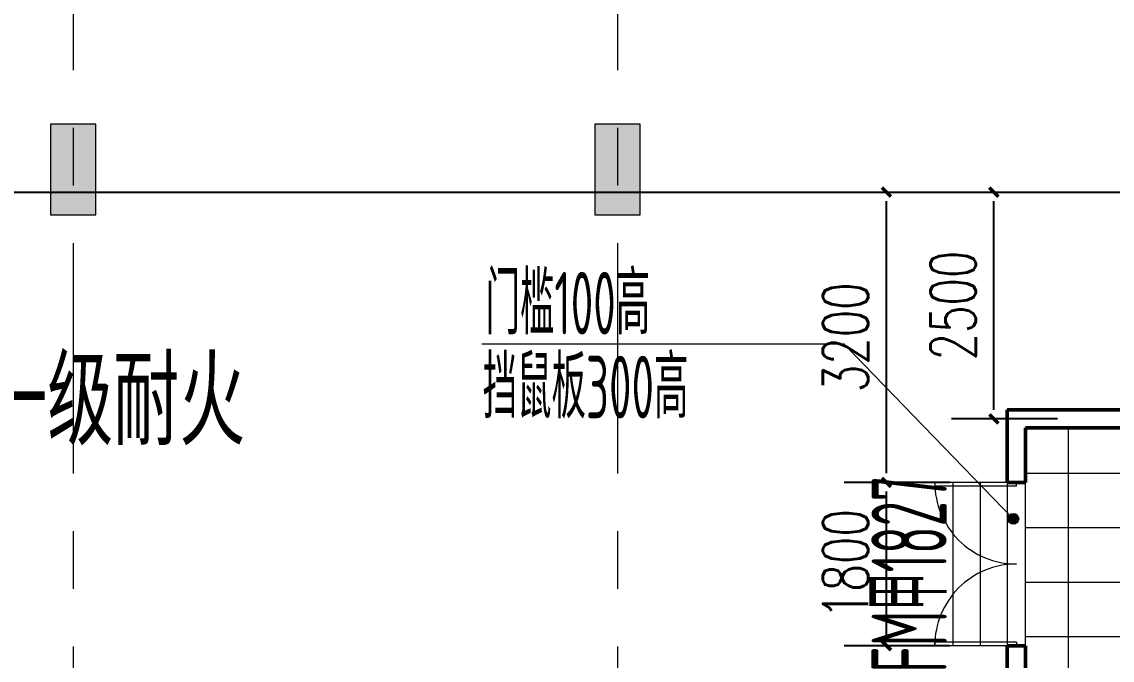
# Model space of a CAD drawing. Header units: metres. Extents: x 497148 to 498044, y 2998751 to 2999627.
# Drawn here: x 497681.37 to 497693.39, y 2999082.67 to 2999089.71 of the extents above; entities that cross this region are included whole.
import ezdxf

# ---------------------------------------------------------------- set-up
doc = ezdxf.new("R2010")
doc.units = ezdxf.units.M
doc.linetypes.add('CENTER', pattern=[2, 1.25, -0.25, 0.25, -0.25])
doc.linetypes.add('ZQWS-轴网线', pattern=[4448, 2540, -636, 636, -636])
for name, color, linetype in [('A-WALL', 4, 'Continuous'), ('A-楼板', 5, 'Continuous'), ('A-门-防火', 2, 'Continuous'), ('DOTE', 1, 'CENTER'), ('PUB_DIM', 3, 'Continuous'), ('ZQWS-0.18', 7, 'Continuous'), ('文字', 255, 'Continuous')]:
    doc.layers.add(name, color=color, linetype=linetype)
for name, color, linetype, lineweight in [('A-楼梯', 2, 'Continuous', 18), ('A-楼梯-面层线', 105, 'Continuous', 18), ('A-门窗号', 7, 'Continuous', 5), ('S-楼板-HATCH-表面', 9, 'Continuous', 18), ('常规注释', 3, 'Continuous', 18), ('结-COLU', 7, 'Continuous', 5)]:
    doc.layers.add(name, color=color, linetype=linetype, lineweight=lineweight)
doc.styles.add('_TCH_DIM_T3', font='SIMPLEX', dxfattribs={"width": 0.7058823529411765, "bigfont": 'GBCBIG'})
doc.styles.add('Hztxt-TSSDENG', font='TSSDENG', dxfattribs={"bigfont": 'Hztxt'})
doc.dimstyles.new('_TCH_ARCH&&200', dxfattribs={"dimscale": 2, "dimtxt": 280, "dimasz": 100, "dimexe": 200, "dimexo": 0, "dimgap": 100, "dimtad": 1, "dimdec": 0, "dimzin": 0, "dimdsep": 46, "dimtxsty": '_TCH_DIM_T3', "dimblk": '_ArchTick-2', "dimcen": 0.09, "dimdle": 200, "dimclrd": 256, "dimclre": 256, "dimclrt": 7, "dimazin": 2, "dimtfac": 1, "dimtdec": 0, "dimtix": 1, "dimtmove": 2, "dimatfit": 3, "dimfxl": 0, "dimtolj": 1, "dimtzin": 0, "dimarcsym": 0})

# ---------------------------------------------------------------- blocks, each defined once
blk = doc.blocks.new('新块')
blk.add_line((497572.184313934, 2999087.832702593), (497785.684313934, 2999087.832702593))
blk = doc.blocks.new('ZQWS-双扇平开门 - FM甲1827-4958563-0_000平面图_118')
at = {"color": 0, "lineweight": 18}
for p, q in [((-900.0000000000086, 900.0000000000024), (-860.0000000000081, 900.0000000000024)), ((-900.0000000000086, 100), (-900.0000000000086, 900.0000000000024)), ((-860.0000000000081, 0), (-860.0000000000081, 900.0000000000024)), ((899.9999999999916, 900.0000000000024), (859.999999999991, 900.0000000000024)), ((859.999999999991, -6.767919558114954e-13), (859.999999999991, 900.0000000000024)), ((899.9999999999916, 99.99999999999473), (899.9999999999916, 900.0000000000024)), ((-860.0000000000081, 0), (-900.0000000000074, 0)), ((859.999999999991, -6.767919558114954e-13), (899.9999999999916, -6.767919558114954e-13))]:
    blk.add_line(p, q, dxfattribs=at)
at = {"color": 0, "lineweight": 50}
for p, q in [((-900.0000000000075, 100.0000000009698), (-900.0000000000075, -100)), ((899.9999999999916, -100), (899.9999999999916, 100.0000000009698))]:
    blk.add_line(p, q, dxfattribs=at)
at = {"color": 0, "lineweight": 18}
for centre, radius, start, end in [((-900.0000000000101, 2.301092649759085e-12), 900.0000000000009, 359.9999999999996, 89.99999999999997), ((899.99999999999, 2.301092649759085e-12), 899.9999999999993, 89.99999999999994, 180)]:
    blk.add_arc(centre, radius, start, end, dxfattribs=at)
blk = doc.blocks.new('一层_dwg_一层-5204054-0_000平面图_118')
at = {"layer": '结-COLU', "color": 0, "flags": 128}
for points in [[(139966.4961097576, 39529.47775273895), (140466.4961097576, 39529.47775273895), (140466.4961097576, 40529.47775273895), (139966.4961097576, 40529.47775273895)], [(145966.4961097576, 39529.47775273895), (146466.4961097576, 39529.47775273895), (146466.4961097576, 40529.47775273895), (145966.4961097576, 40529.47775273895)]]:
    blk.add_lwpolyline(points, close=True, dxfattribs=at)
blk = doc.blocks.new('一层_dwg-4685749-0_000平面图_118')
at = {"lineweight": 5}
h = blk.add_hatch(color=0, dxfattribs=at)
h.paths.add_polyline_path([(178893.7664674755, 10714.37364341245), (179393.7664674756, 10714.37364341245), (179393.7664674756, 11214.37364341245), (178893.7664674755, 11214.37364341245)], flags=0)
h.paths.add_polyline_path([(151568.7664674752, 10714.37364341291), (152068.7664674752, 10714.37364341291), (152068.7664674752, 11414.37364341292), (151568.7664674752, 11414.37364341292)], flags=0)
h.paths.add_polyline_path([(229893.7664674754, 10714.37364341291), (230393.7664674754, 10714.37364341291), (230393.7664674754, 11414.37364341292), (229893.7664674754, 11414.37364341292)], flags=0)
h.paths.add_polyline_path([(188068.7664674753, 10714.37364341291), (188068.7664674753, 11414.37364341292), (187568.7664674753, 11414.37364341292), (187568.7664674753, 10714.37364341291)], flags=0)
h.paths.add_polyline_path([(229743.7664674754, 10714.37364341291), (229743.7664674754, 11414.37364341292), (229243.7664674754, 11414.37364341292), (229243.7664674754, 10714.37364341291)], flags=0)
h.paths.add_polyline_path([(211568.7664674754, 10714.37364341291), (212068.7664674754, 10714.37364341291), (212068.7664674754, 11414.37364341292), (211568.7664674754, 11414.37364341292)], flags=0)
h.paths.add_polyline_path([(42068.76646747504, 10714.37364341291), (42568.76646747505, 10714.37364341291), (42568.76646747505, 11414.37364341292), (42068.76646747504, 11414.37364341292)], flags=0)
h.paths.add_polyline_path([(217568.7664674754, 10714.37364341291), (218068.7664674754, 10714.37364341291), (218068.7664674754, 11414.37364341292), (217568.7664674754, 11414.37364341292)], flags=0)
h.paths.add_polyline_path([(55568.76646747506, 10714.37364341291), (56068.76646747508, 10714.37364341291), (56068.76646747508, 11414.37364341292), (55568.76646747506, 11414.37364341292)], flags=0)
h.paths.add_polyline_path([(115568.7664674751, 10714.37364341291), (116068.7664674751, 10714.37364341291), (116068.7664674751, 11414.37364341292), (115568.7664674751, 11414.37364341292)], flags=0)
h.paths.add_polyline_path([(50068.76646747505, 10714.37364341291), (50068.76646747505, 11414.37364341292), (49568.76646747506, 11414.37364341292), (49568.76646747506, 10714.37364341291)], flags=0)
h.paths.add_polyline_path([(181568.7664674753, 10714.37364341291), (182068.7664674753, 10714.37364341291), (182068.7664674753, 11414.37364341292), (181568.7664674753, 11414.37364341292)], flags=0)
h.paths.add_polyline_path([(109743.7664674751, 10714.37364341291), (109743.7664674751, 11414.37364341292), (109243.7664674751, 11414.37364341292), (109243.7664674751, 10714.37364341291)], flags=0)
h.paths.add_polyline_path([(91568.7664674751, 10714.37364341291), (92068.7664674751, 10714.37364341291), (92068.7664674751, 11414.37364341292), (91568.7664674751, 11414.37364341292)], flags=0)
h.paths.add_polyline_path([(236068.7664674754, 10714.37364341291), (236068.7664674754, 11414.37364341292), (235568.7664674754, 11414.37364341292), (235568.7664674754, 10714.37364341291)], flags=0)
h.paths.add_polyline_path([(74068.76646747508, 10714.37364341291), (74068.76646747508, 11414.37364341292), (73568.76646747508, 11414.37364341292), (73568.76646747508, 10714.37364341291)], flags=0)
h.paths.add_polyline_path([(88568.7664674751, 10714.37364341291), (89068.76646747511, 10714.37364341291), (89068.76646747511, 11214.37364341292), (88568.7664674751, 11214.37364341292)], flags=0)
h.paths.add_polyline_path([(61568.76646747507, 10714.37364341291), (62068.76646747508, 10714.37364341291), (62068.76646747508, 11414.37364341292), (61568.76646747507, 11414.37364341292)], flags=0)
h.paths.add_polyline_path([(133568.7664674752, 10714.37364341291), (134068.7664674752, 10714.37364341291), (134068.7664674752, 11414.37364341292), (133568.7664674752, 11414.37364341292)], flags=0)
h.paths.add_polyline_path([(67568.76646747506, 10714.37364341291), (68068.76646747506, 10714.37364341291), (68068.76646747506, 11414.37364341292), (67568.76646747506, 11414.37364341292)], flags=0)
h.paths.add_polyline_path([(169568.7664674752, 10714.37364341291), (170068.7664674752, 10714.37364341291), (170068.7664674752, 11414.37364341292), (169568.7664674752, 11414.37364341292)], flags=0)
h.paths.add_polyline_path([(193568.7664674754, 10714.37364341291), (194068.7664674754, 10714.37364341291), (194068.7664674754, 11414.37364341292), (193568.7664674754, 11414.37364341292)], flags=0)
h.paths.add_polyline_path([(200068.7664674753, 10714.37364341291), (200068.7664674753, 11414.37364341292), (199568.7664674754, 11414.37364341292), (199568.7664674754, 10714.37364341291)], flags=0)
h.paths.add_polyline_path([(164068.7664674752, 10714.37364341291), (164068.7664674752, 11414.37364341292), (163568.7664674752, 11414.37364341292), (163568.7664674752, 10714.37364341291)], flags=0)
h.paths.add_polyline_path([(176393.7664674753, 10714.37364341291), (176393.7664674753, 11414.37364341292), (175893.7664674753, 11414.37364341292), (175893.7664674753, 10714.37364341291)], flags=0)
h.paths.add_polyline_path([(205868.7664674753, 10714.37364341291), (206368.7664674752, 10714.37364341291), (206368.7664674752, 11414.37364341292), (205868.7664674753, 11414.37364341292)], flags=0)
h.paths.add_polyline_path([(223568.7664674754, 10714.37364341291), (224068.7664674754, 10714.37364341291), (224068.7664674754, 11414.37364341292), (223568.7664674754, 11414.37364341292)], flags=0)
h.paths.add_polyline_path([(249568.7664674754, 10714.37364341291), (249568.7664674754, 11414.37364341292), (249068.7664674754, 11414.37364341292), (249068.7664674754, 10714.37364341291)], flags=0)
h.paths.add_polyline_path([(175743.7664674752, 10714.37364341291), (175743.7664674752, 11414.37364341292), (175243.7664674752, 11414.37364341292), (175243.7664674752, 10714.37364341291)], flags=0)
h.paths.add_polyline_path([(255568.7664674755, 10714.37364341291), (255568.7664674755, 11414.37364341292), (255068.7664674754, 11414.37364341292), (255068.7664674754, 10714.37364341291)], flags=0)
h.paths.add_polyline_path([(128068.7664674751, 10714.37364341291), (128068.7664674751, 11414.37364341292), (127568.7664674752, 11414.37364341292), (127568.7664674752, 10714.37364341291)], flags=0)
h.paths.add_polyline_path([(79568.76646747508, 10714.37364341291), (80068.76646747507, 10714.37364341291), (80068.76646747507, 11414.37364341292), (79568.76646747508, 11414.37364341292)], flags=0)
h.paths.add_polyline_path([(243568.7664674754, 10714.37364341291), (243568.7664674754, 11414.37364341292), (243068.7664674754, 11414.37364341292), (243068.7664674754, 10714.37364341291)], flags=0)
h.paths.add_polyline_path([(85568.76646747511, 10714.37364341291), (86068.7664674751, 10714.37364341291), (86068.7664674751, 11414.37364341292), (85568.76646747511, 11414.37364341292)], flags=0)
h.paths.add_polyline_path([(98068.76646747511, 10714.37364341293), (98068.76646747511, 11414.37364341294), (97568.76646747511, 11414.37364341294), (97568.76646747511, 10714.37364341293), (97686.14037143515, 10714.37364341293)], flags=0)
h.paths.add_polyline_path([(103568.7664674751, 10714.37364341293), (104068.7664674751, 10714.37364341293), (104068.7664674751, 11414.37364341294), (103568.7664674751, 11414.37364341294)], flags=0)
h.paths.add_polyline_path([(121568.766467475, 10714.37364341294), (122068.766467475, 10714.37364341294), (122068.766467475, 11414.37364341294), (121568.766467475, 11414.37364341294)], flags=0)
h.paths.add_polyline_path([(110393.7664674751, 10714.37364341294), (110393.7664674751, 11414.37364341294), (109893.7664674751, 11414.37364341294), (109893.7664674751, 10714.37364341294)], flags=0)
h.paths.add_polyline_path([(146068.7664674752, 10714.37364341295), (146068.7664674752, 11414.37364341295), (145568.7664674752, 11414.37364341295), (145568.7664674752, 10714.37364341295)], flags=0)
h.paths.add_polyline_path([(158068.7664674752, 10714.37364341295), (158068.7664674752, 11414.37364341295), (157568.7664674752, 11414.37364341295), (157568.7664674752, 10714.37364341295)], flags=0)
h.paths.add_polyline_path([(140068.7664674752, 10714.37364341295), (140068.7664674752, 11414.37364341295), (139568.7664674752, 11414.37364341295), (139568.7664674752, 10714.37364341295)], flags=0)
h.paths.add_polyline_path([(243568.7664674752, 13164.37364341227), (243568.7664674752, 13664.37364341227), (243068.7664674752, 13664.37364341227), (243068.7664674752, 13164.37364341227)], flags=0)
h.paths.add_polyline_path([(249068.7664674752, 13164.37364341227), (249568.7664674752, 13164.37364341227), (249568.7664674752, 13664.37364341227), (249068.7664674752, 13664.37364341227)], flags=0)
h.paths.add_polyline_path([(140068.766467475, 15214.37364341295), (140068.766467475, 15714.37364341295), (139568.7664674751, 15714.37364341295), (139568.7664674751, 15214.37364341295)], flags=0)
h.paths.add_polyline_path([(157568.7664674753, 15214.37364341295), (158068.7664674753, 15214.37364341295), (158068.7664674753, 15714.37364341295), (157568.7664674753, 15714.37364341295)], flags=0)
h.paths.add_polyline_path([(151568.7664674751, 15214.37364341295), (152068.7664674751, 15214.37364341295), (152068.7664674751, 15714.37364341295), (151568.7664674751, 15714.37364341295)], flags=0)
h.paths.add_polyline_path([(128068.766467475, 15214.37364341295), (128068.766467475, 15714.37364341295), (127568.766467475, 15714.37364341295), (127568.766467475, 15214.37364341295)], flags=0)
h.paths.add_polyline_path([(146068.7664674751, 15214.37364341295), (146068.7664674751, 15714.37364341295), (145568.766467475, 15714.37364341295), (145568.766467475, 15214.37364341295)], flags=0)
h.paths.add_polyline_path([(133568.766467475, 15214.37364341295), (134068.766467475, 15214.37364341295), (134068.766467475, 15714.37364341295), (133568.766467475, 15714.37364341295)], flags=0)
h.paths.add_polyline_path([(88568.7664674751, 18064.37364341292), (89068.76646747511, 18064.37364341292), (89068.76646747511, 18564.37364341292), (88568.7664674751, 18564.37364341292)], flags=0)
h.paths.add_polyline_path([(79718.76646747516, 18064.37364341292), (80068.76646747507, 18064.37364341292), (80068.76646747507, 18564.37364341292), (79568.76646747508, 18564.37364341292), (79568.76646747508, 18064.37364341292)], flags=0)
h.paths.add_polyline_path([(85568.76646747511, 18064.37364341292), (86068.7664674751, 18064.37364341292), (86068.7664674751, 18564.37364341292), (85568.76646747511, 18564.37364341292)], flags=0)
h.paths.add_polyline_path([(74068.76646747508, 18064.37364341293), (74068.76646747508, 18564.37364341293), (73568.76646747508, 18564.37364341293), (73568.76646747508, 18064.37364341293)], flags=0)
h.paths.add_polyline_path([(178893.7664674756, 18064.37364341294), (179393.7664674756, 18064.37364341294), (179393.7664674756, 18564.37364341294), (178893.7664674756, 18564.37364341294)], flags=0)
h.paths.add_polyline_path([(164068.7664674751, 18064.37364341295), (164068.7664674751, 18564.37364341295), (163568.7664674751, 18564.37364341295), (163568.7664674751, 18064.37364341295)], flags=0)
h.paths.add_polyline_path([(175243.7664674751, 18064.37364341295), (175743.7664674751, 18064.37364341295), (175743.7664674751, 18564.37364341295), (175243.7664674751, 18564.37364341295)], flags=0)
h.paths.add_polyline_path([(175893.7664674753, 18064.37364341295), (176393.7664674753, 18064.37364341295), (176393.7664674753, 18564.37364341295), (175893.7664674753, 18564.37364341295)], flags=0)
h.paths.add_polyline_path([(169568.7664674751, 18064.37364341299), (170068.7664674751, 18064.37364341299), (170068.7664674751, 18564.37364341299), (169568.7664674751, 18564.37364341299)], flags=0)
h.paths.add_polyline_path([(169568.7664674752, 20714.37364341298), (170068.7664674752, 20714.37364341298), (170068.7664674752, 21714.37364341298), (169568.7664674752, 21714.37364341298), (169568.7664674752, 21013.89584500883)], flags=0)
h.paths.add_polyline_path([(55568.76646747506, 20714.37364341298), (56068.76646747508, 20714.37364341298), (56068.76646747508, 21714.37364341298), (55568.76646747506, 21714.37364341298), (55568.76646747506, 21013.89584500883)], flags=0)
h.paths.add_polyline_path([(175743.7664674753, 20714.37364341298), (175743.7664674753, 21714.37364341298), (175243.7664674753, 21714.37364341298), (175243.7664674753, 20714.37364341298)], flags=0)
h.paths.add_polyline_path([(49568.76646747506, 20714.37364341298), (50068.76646747505, 20714.37364341298), (50068.76646747505, 21714.37364341298), (49568.76646747506, 21714.37364341298), (49568.76646747506, 21013.89584500883)], flags=0)
h.paths.add_polyline_path([(164068.7664674752, 20714.37364341298), (164068.7664674752, 21714.37364341298), (163568.7664674752, 21714.37364341298), (163568.7664674752, 20714.37364341298)], flags=0)
h.paths.add_polyline_path([(133568.7664674752, 20714.37364341298), (134068.7664674752, 20714.37364341298), (134068.7664674752, 21714.37364341298), (133568.7664674752, 21714.37364341298), (133568.7664674752, 21013.89584500883)], flags=0)
h.paths.add_polyline_path([(158068.7664674752, 20714.37364341298), (158068.7664674752, 21714.37364341298), (157568.7664674752, 21714.37364341298), (157568.7664674752, 20714.37364341298)], flags=0)
h.paths.add_polyline_path([(92068.7664674751, 20714.37364341298), (92068.7664674751, 21714.37364341298), (91568.7664674751, 21714.37364341298), (91568.7664674751, 20714.37364341298)], flags=0)
h.paths.add_polyline_path([(61568.76646747507, 20714.37364341298), (62068.76646747508, 20714.37364341298), (62068.76646747508, 21714.37364341298), (61568.76646747507, 21714.37364341298), (61568.76646747507, 21013.89584500883)], flags=0)
h.paths.add_polyline_path([(73568.76646747508, 20714.37364341298), (74068.76646747508, 20714.37364341298), (74068.76646747508, 21714.37364341298), (73568.76646747508, 21714.37364341298), (73568.76646747508, 21013.89584500883)], flags=0)
h.paths.add_polyline_path([(67568.76646747507, 20714.37364341298), (68068.76646747507, 20714.37364341298), (68068.76646747507, 21714.37364341298), (67568.76646747507, 21714.37364341298), (67568.76646747507, 21013.89584500883)], flags=0)
h.paths.add_polyline_path([(85568.76646747511, 20714.37364341298), (86068.7664674751, 20714.37364341298), (86068.7664674751, 21714.37364341298), (85568.76646747511, 21714.37364341298), (85568.76646747511, 21013.89584500883)], flags=0)
h.paths.add_polyline_path([(109743.7664674751, 20714.37364341298), (109743.7664674751, 21714.37364341298), (109243.7664674751, 21714.37364341298), (109243.7664674751, 20714.37364341298)], flags=0)
h.paths.add_polyline_path([(42068.76646747504, 20714.37364341298), (42568.76646747505, 20714.37364341298), (42568.76646747505, 21714.37364341298), (42068.76646747504, 21714.37364341298), (42068.76646747504, 21013.89584500883)], flags=0)
h.paths.add_polyline_path([(151568.7664674752, 20714.37364341298), (152068.7664674752, 20714.37364341298), (152068.7664674752, 21714.37364341298), (151568.7664674752, 21714.37364341298), (151568.7664674752, 21013.89584500883)], flags=0)
h.paths.add_polyline_path([(206368.7664674752, 20714.373643413), (206368.7664674752, 21714.37364341299), (205868.7664674753, 21714.37364341299), (205868.7664674753, 20714.373643413)], flags=0)
h.paths.add_polyline_path([(249068.7664674754, 20714.373643413), (249568.7664674754, 20714.373643413), (249568.7664674754, 21714.37364341299), (249068.7664674754, 21714.37364341299), (249068.7664674754, 21013.89584500883)], flags=0)
h.paths.add_polyline_path([(255568.7664674755, 20714.373643413), (255568.7664674755, 21714.37364341299), (255068.7664674754, 21714.37364341299), (255068.7664674754, 20714.373643413)], flags=0)
h.paths.add_polyline_path([(212068.7664674754, 20714.373643413), (212068.7664674754, 21714.37364341299), (211568.7664674754, 21714.37364341299), (211568.7664674754, 20714.373643413)], flags=0)
h.paths.add_polyline_path([(217568.7664674754, 20714.373643413), (218068.7664674754, 20714.373643413), (218068.7664674754, 21714.37364341299), (217568.7664674754, 21714.37364341299), (217568.7664674754, 21013.89584500883)], flags=0)
h.paths.add_polyline_path([(224068.7664674754, 20714.373643413), (224068.7664674754, 21714.37364341299), (223568.7664674754, 21714.37364341299), (223568.7664674754, 20714.373643413)], flags=0)
h.paths.add_polyline_path([(199568.7664674754, 20714.373643413), (200068.7664674753, 20714.373643413), (200068.7664674753, 21714.37364341299), (199568.7664674754, 21714.37364341299), (199568.7664674754, 21013.89584500883)], flags=0)
h.paths.add_polyline_path([(193568.7664674754, 20714.373643413), (194068.7664674754, 20714.373643413), (194068.7664674754, 21714.37364341299), (193568.7664674754, 21714.37364341299), (193568.7664674754, 21013.89584500883)], flags=0)
h.paths.add_polyline_path([(80068.76646747507, 20714.373643413), (80068.76646747507, 21714.37364341299), (79568.76646747508, 21714.37364341299), (79568.76646747508, 20714.373643413)], flags=0)
h.paths.add_polyline_path([(97686.14037143515, 20714.373643413), (98068.76646747511, 20714.373643413), (98068.76646747511, 21714.37364341299), (97568.76646747511, 21714.37364341299), (97568.76646747511, 20714.373643413)], flags=0)
h.paths.add_polyline_path([(116068.7664674751, 20714.373643413), (116068.7664674751, 21714.37364341299), (115568.7664674751, 21714.37364341299), (115568.7664674751, 20714.373643413)], flags=0)
h.paths.add_polyline_path([(104068.7664674751, 20714.373643413), (104068.7664674751, 21714.37364341299), (103568.7664674751, 21714.37364341299), (103568.7664674751, 20714.373643413)], flags=0)
h.paths.add_polyline_path([(181568.7664674753, 20714.373643413), (182068.7664674753, 20714.373643413), (182068.7664674753, 21714.37364341299), (181568.7664674753, 21714.37364341299), (181568.7664674753, 21013.89584500883)], flags=0)
h.paths.add_polyline_path([(188068.7664674753, 20714.373643413), (188068.7664674753, 21714.37364341299), (187568.7664674753, 21714.37364341299), (187568.7664674753, 20714.373643413)], flags=0)
h.paths.add_polyline_path([(235568.7664674754, 20714.373643413), (236068.7664674754, 20714.373643413), (236068.7664674754, 21714.37364341299), (235568.7664674754, 21714.37364341299), (235568.7664674754, 21013.89584500883)], flags=0)
h.paths.add_polyline_path([(229243.7664674754, 20714.373643413), (229743.7664674754, 20714.373643413), (229743.7664674754, 21714.37364341299), (229243.7664674754, 21714.37364341299), (229243.7664674754, 21013.89584500883)], flags=0)
h.paths.add_polyline_path([(139568.7664674752, 20714.373643413), (140068.7664674752, 20714.373643413), (140068.7664674752, 21714.37364341299), (139568.7664674752, 21714.37364341299), (139568.7664674752, 21013.89584500883)], flags=0)
h.paths.add_polyline_path([(230393.7664674754, 20714.373643413), (230393.7664674754, 21714.37364341299), (229893.7664674754, 21714.37364341299), (229893.7664674754, 20714.373643413)], flags=0)
h.paths.add_polyline_path([(110393.7664674751, 20714.373643413), (110393.7664674751, 21714.37364341299), (109893.7664674751, 21714.37364341299), (109893.7664674751, 20714.373643413)], flags=0)
h.paths.add_polyline_path([(243068.7664674754, 20714.373643413), (243568.7664674754, 20714.373643413), (243568.7664674754, 21714.37364341299), (243068.7664674754, 21714.37364341299), (243068.7664674754, 21013.89584500883)], flags=0)
h.paths.add_polyline_path([(122068.766467475, 20714.373643413), (122068.766467475, 21714.37364341299), (121568.766467475, 21714.37364341299), (121568.766467475, 20714.373643413)], flags=0)
h.paths.add_polyline_path([(128068.766467475, 20714.373643413), (128068.766467475, 21714.37364341299), (127568.766467475, 21714.37364341299), (127568.766467475, 20714.373643413)], flags=0)
h.paths.add_polyline_path([(176393.7664674753, 20714.373643413), (176393.7664674753, 21714.37364341301), (175893.7664674753, 21714.37364341301), (175893.7664674753, 20714.373643413)], flags=0)
h.paths.add_polyline_path([(145568.7664674752, 20714.373643413), (146068.7664674752, 20714.373643413), (146068.7664674752, 21714.37364341301), (145568.7664674752, 21714.37364341301), (145568.7664674752, 21013.89584500883)], flags=0)
h.paths.add_polyline_path([(206368.7664674752, 23189.37364341294), (206368.7664674752, 24839.37364341293), (205868.7664674751, 24839.37364341293), (205868.7664674751, 23189.37364341294)], flags=0)
h.paths.add_polyline_path([(199568.7664674752, 23189.37364341294), (200068.7664674753, 23189.37364341294), (200068.7664674753, 24839.37364341293), (199568.7664674752, 24839.37364341293)], flags=0)
h.paths.add_polyline_path([(194068.7664674753, 23189.37364341294), (194068.7664674753, 24839.37364341293), (193568.7664674753, 24839.37364341293), (193568.7664674753, 23189.37364341294)], flags=0)
h.paths.add_polyline_path([(229043.7664674753, 23564.37364341293), (229743.7664674753, 23564.37364341293), (229743.7664674753, 24264.37364341292), (229043.7664674753, 24264.37364341292)], flags=0)
h.paths.add_polyline_path([(224168.7664674752, 23564.37364341293), (224168.7664674752, 24264.37364341292), (223468.7664674752, 24264.37364341292), (223468.7664674752, 23564.37364341293)], flags=0)
h.paths.add_polyline_path([(217468.7664674751, 23564.37364341293), (218168.766467475, 23564.37364341293), (218168.766467475, 24264.37364341292), (217468.7664674751, 24264.37364341292)], flags=0)
h.paths.add_polyline_path([(212168.7664674752, 23564.37364341293), (212168.7664674752, 24264.37364341292), (211468.7664674753, 24264.37364341292), (211468.7664674753, 23564.37364341293)], flags=0)
h.paths.add_polyline_path([(230593.7664674753, 23564.37364341583), (230593.7664674753, 24264.37364341583), (229893.7664674753, 24264.37364341583), (229893.7664674753, 23564.37364341583)], flags=0)
h.paths.add_polyline_path([(187543.7664674752, 24289.37364341293), (188093.7664674752, 24289.37364341293), (188093.7664674752, 24839.37364341293), (187543.7664674752, 24839.37364341293)], flags=0)
h.paths.add_polyline_path([(182093.7664674752, 24289.37364341293), (182093.7664674752, 24839.37364341293), (181543.7664674752, 24839.37364341293), (181543.7664674752, 24289.37364341293)], flags=0)
h.paths.add_polyline_path([(104093.7664674751, 24289.37364341294), (104093.7664674751, 24839.37364341293), (103543.7664674751, 24839.37364341293), (103543.7664674751, 24289.37364341294)], flags=0)
h.paths.add_polyline_path([(109893.7664674751, 24289.37364341294), (110443.7664674751, 24289.37364341294), (110443.7664674751, 24839.37364341293), (109893.7664674751, 24839.37364341293)], flags=0)
h.paths.add_polyline_path([(121543.7664674752, 24289.37364341294), (122093.7664674751, 24289.37364341294), (122093.7664674751, 24839.37364341293), (121543.7664674752, 24839.37364341293)], flags=0)
h.paths.add_polyline_path([(97686.14037143515, 24289.37364341294), (98093.76646747511, 24289.37364341294), (98093.76646747511, 24839.37364341293), (97543.76646747513, 24839.37364341293), (97543.76646747513, 24289.37364341294)], flags=0)
h.paths.add_polyline_path([(163543.7664674752, 24289.37364341294), (164093.7664674752, 24289.37364341294), (164093.7664674752, 24839.37364341293), (163543.7664674752, 24839.37364341293)], flags=0)
h.paths.add_polyline_path([(175193.7664674753, 24289.37364341294), (175743.7664674753, 24289.37364341294), (175743.7664674753, 24839.37364341293), (175193.7664674753, 24839.37364341293)], flags=0)
h.paths.add_polyline_path([(133543.7664674751, 24289.37364341294), (134093.7664674752, 24289.37364341294), (134093.7664674752, 24839.37364341293), (133543.7664674751, 24839.37364341293)], flags=0)
h.paths.add_polyline_path([(175893.7664674753, 24289.37364341294), (176443.7664674753, 24289.37364341294), (176443.7664674753, 24839.37364341293), (175893.7664674753, 24839.37364341293)], flags=0)
h.paths.add_polyline_path([(146093.7664674752, 24289.37364341294), (146093.7664674752, 24839.37364341293), (145543.7664674752, 24839.37364341293), (145543.7664674752, 24289.37364341294)], flags=0)
h.paths.add_polyline_path([(80093.7664674751, 24289.37364341294), (80093.7664674751, 24839.37364341293), (79543.76646747511, 24839.37364341293), (79543.76646747511, 24289.37364341294)], flags=0)
h.paths.add_polyline_path([(85543.7664674751, 24289.37364341294), (86093.76646747511, 24289.37364341294), (86093.76646747511, 24839.37364341293), (85543.7664674751, 24839.37364341293)], flags=0)
h.paths.add_polyline_path([(128093.7664674752, 24289.37364341294), (128093.7664674752, 24839.37364341293), (127543.7664674751, 24839.37364341293), (127543.7664674751, 24289.37364341294)], flags=0)
h.paths.add_polyline_path([(151543.7664674752, 24289.37364341294), (152093.7664674752, 24289.37364341294), (152093.7664674752, 24839.37364341293), (151543.7664674752, 24839.37364341293)], flags=0)
h.paths.add_polyline_path([(109193.7664674751, 24289.37364341294), (109743.7664674751, 24289.37364341294), (109743.7664674751, 24839.37364341293), (109193.7664674751, 24839.37364341293)], flags=0)
h.paths.add_polyline_path([(169543.7664674752, 24289.37364341295), (170093.7664674752, 24289.37364341295), (170093.7664674752, 24839.37364341295), (169543.7664674752, 24839.37364341295)], flags=0)
h.paths.add_polyline_path([(140093.7664674752, 24289.37364341295), (140093.7664674752, 24839.37364341295), (139543.7664674752, 24839.37364341295), (139543.7664674752, 24289.37364341295)], flags=0)
h.paths.add_polyline_path([(157543.7664674752, 24289.37364341295), (158093.7664674752, 24289.37364341295), (158093.7664674752, 24839.37364341295), (157543.7664674752, 24839.37364341295)], flags=0)
h.paths.add_polyline_path([(91543.76646747511, 24289.37364341295), (92093.7664674751, 24289.37364341295), (92093.7664674751, 24839.37364341295), (91543.76646747511, 24839.37364341295)], flags=0)
h.paths.add_polyline_path([(115543.7664674751, 24289.37364341295), (116093.7664674751, 24289.37364341295), (116093.7664674751, 24839.37364341295), (115543.7664674751, 24839.37364341295)], flags=0)
h.paths.add_polyline_path([(235543.7664674755, 27439.3736434129), (236093.7664674755, 27439.3736434129), (236093.7664674755, 27989.3736434129), (235543.7664674755, 27989.3736434129)], flags=0)
h.paths.add_polyline_path([(243043.7664674755, 27439.3736434129), (243593.7664674754, 27439.3736434129), (243593.7664674754, 27989.3736434129), (243043.7664674755, 27989.3736434129)], flags=0)
h.paths.add_polyline_path([(249593.7664674755, 27439.3736434129), (249593.7664674755, 27989.3736434129), (249043.7664674755, 27989.3736434129), (249043.7664674755, 27439.3736434129)], flags=0)
h.paths.add_polyline_path([(62093.76646747501, 27439.37364341294), (62093.76646747501, 27989.37364341294), (61543.76646747503, 27989.37364341294), (61543.76646747503, 27439.37364341294)], flags=0)
h.paths.add_polyline_path([(64568.76646747502, 27439.37364341294), (65118.76646747503, 27439.37364341294), (65118.76646747503, 27989.37364341294), (64568.76646747502, 27989.37364341294)], flags=0)
h.paths.add_polyline_path([(56093.76646747508, 27439.37364341294), (56093.76646747508, 27989.37364341294), (55543.76646747507, 27989.37364341294), (55543.76646747507, 27439.37364341294)], flags=0)
h.paths.add_polyline_path([(50093.76646747506, 27439.37364341294), (50093.76646747506, 27989.37364341294), (49558.76646747514, 27989.37364341294), (49558.76646747514, 27439.37364341294)], flags=0)
h.paths.add_polyline_path([(255568.7664674753, 27464.37364341294), (255568.7664674753, 27964.37364341293), (254768.7664674754, 27964.37364341293), (254768.7664674754, 27464.37364341294)], flags=0)
h.paths.add_polyline_path([(42578.76646747513, 27464.37364341294), (42578.76646747513, 27964.37364341295), (42068.76646747504, 27964.37364341295), (42068.76646747504, 27464.37364341294)], flags=0)
h.paths.add_polyline_path([(243593.7664674754, 34739.37364341291), (243593.7664674754, 35289.3736434129), (243043.7664674755, 35289.3736434129), (243043.7664674755, 34739.37364341291)], flags=0)
h.paths.add_polyline_path([(249043.7664674755, 34739.37364341291), (249593.7664674755, 34739.37364341291), (249593.7664674755, 35289.3736434129), (249043.7664674755, 35289.3736434129)], flags=0)
h.paths.add_polyline_path([(236093.7664674755, 34739.37364341291), (236093.7664674755, 35289.3736434129), (235543.7664674755, 35289.3736434129), (235543.7664674755, 34739.37364341291)], flags=0)
h.paths.add_polyline_path([(64568.76646747502, 34739.37364341295), (65118.76646747503, 34739.37364341295), (65118.76646747503, 35289.37364341295), (64568.76646747502, 35289.37364341295)], flags=0)
h.paths.add_polyline_path([(55543.76646747507, 34739.37364341295), (56093.76646747508, 34739.37364341295), (56093.76646747508, 35289.37364341295), (55543.76646747507, 35289.37364341295)], flags=0)
h.paths.add_polyline_path([(49558.76646747514, 34739.37364341295), (50093.76646747506, 34739.37364341295), (50093.76646747506, 35289.37364341295), (49558.76646747514, 35289.37364341295), (49558.76646747514, 35274.37364341288)], flags=0)
h.paths.add_polyline_path([(61543.76646747503, 34739.37364341295), (62093.76646747501, 34739.37364341295), (62093.76646747501, 35289.37364341295), (61543.76646747503, 35289.37364341295)], flags=0)
h.paths.add_polyline_path([(42578.76646747513, 34764.37364341294), (42578.76646747513, 35264.37364341294), (42068.76646747504, 35264.37364341294), (42068.76646747504, 34764.37364341294)], flags=0)
h.paths.add_polyline_path([(255568.7664674753, 34764.37364341294), (255568.7664674753, 35264.37364341295), (254768.7664674754, 35264.37364341295), (254768.7664674754, 34764.37364341294)], flags=0)
h.paths.add_polyline_path([(229768.7664674755, 37589.37364341292), (229768.7664674755, 38139.37364341292), (229218.7664674755, 38139.37364341292), (229218.7664674755, 37589.37364341292)], flags=0)
h.paths.add_polyline_path([(187543.7664674754, 37589.37364341292), (188093.7664674754, 37589.37364341292), (188093.7664674754, 38139.37364341292), (187543.7664674754, 38139.37364341292)], flags=0)
h.paths.add_polyline_path([(236093.7664674755, 37589.37364341292), (236093.7664674755, 38139.37364341292), (235543.7664674755, 38139.37364341292), (235543.7664674755, 37589.37364341292)], flags=0)
h.paths.add_polyline_path([(212093.7664674754, 37589.37364341292), (212093.7664674754, 38139.37364341292), (211543.7664674754, 38139.37364341292), (211543.7664674754, 37589.37364341292)], flags=0)
h.paths.add_polyline_path([(182093.7664674754, 37589.37364341292), (182093.7664674754, 38139.37364341292), (181543.7664674754, 38139.37364341292), (181543.7664674754, 37589.37364341292)], flags=0)
h.paths.add_polyline_path([(243593.7664674754, 37589.37364341292), (243593.7664674754, 38139.37364341292), (243043.7664674755, 38139.37364341292), (243043.7664674755, 37589.37364341292)], flags=0)
h.paths.add_polyline_path([(230418.7664674755, 37589.37364341292), (230418.7664674755, 38139.37364341292), (229868.7664674755, 38139.37364341292), (229868.7664674755, 37589.37364341292)], flags=0)
h.paths.add_polyline_path([(199543.7664674754, 37589.37364341292), (200093.7664674754, 37589.37364341292), (200093.7664674754, 38139.37364341292), (199543.7664674754, 38139.37364341292)], flags=0)
h.paths.add_polyline_path([(249043.7664674755, 37589.37364341292), (249593.7664674755, 37589.37364341292), (249593.7664674755, 38139.37364341292), (249043.7664674755, 38139.37364341292)], flags=0)
h.paths.add_polyline_path([(205843.7664674754, 37589.37364341292), (206393.7664674753, 37589.37364341292), (206393.7664674753, 38139.37364341292), (205843.7664674754, 38139.37364341292)], flags=0)
h.paths.add_polyline_path([(223543.7664674755, 37589.37364341292), (224093.7664674754, 37589.37364341292), (224093.7664674754, 38139.37364341292), (223543.7664674755, 38139.37364341292)], flags=0)
h.paths.add_polyline_path([(218093.7664674754, 37589.37364341292), (218093.7664674754, 38139.37364341292), (217543.7664674754, 38139.37364341292), (217543.7664674754, 37589.37364341292)], flags=0)
h.paths.add_polyline_path([(194093.7664674754, 37589.37364341292), (194093.7664674754, 38139.37364341292), (193543.7664674754, 38139.37364341292), (193543.7664674754, 37589.37364341292)], flags=0)
h.paths.add_polyline_path([(163543.7664674753, 37589.37364341293), (164093.7664674752, 37589.37364341293), (164093.7664674752, 38139.37364341292), (163543.7664674753, 38139.37364341292)], flags=0)
h.paths.add_polyline_path([(157543.7664674753, 37589.37364341293), (158093.7664674753, 37589.37364341293), (158093.7664674753, 38139.37364341292), (157543.7664674753, 38139.37364341292)], flags=0)
h.paths.add_polyline_path([(176443.7664674755, 37589.37364341293), (176443.7664674755, 38139.37364341292), (175893.7664674755, 38139.37364341292), (175893.7664674755, 37589.37364341293)], flags=0)
h.paths.add_polyline_path([(146093.7664674752, 37589.37364341293), (146093.7664674752, 38139.37364341292), (145543.7664674752, 38139.37364341292), (145543.7664674752, 37589.37364341293)], flags=0)
h.paths.add_polyline_path([(169543.7664674752, 37589.37364341293), (170093.7664674752, 37589.37364341293), (170093.7664674752, 38139.37364341292), (169543.7664674752, 38139.37364341292)], flags=0)
h.paths.add_polyline_path([(139543.7664674752, 37589.37364341295), (140093.7664674752, 37589.37364341295), (140093.7664674752, 38139.37364341294), (139543.7664674752, 38139.37364341294)], flags=0)
h.paths.add_polyline_path([(91543.76646747511, 37589.37364341295), (92093.7664674751, 37589.37364341295), (92093.7664674751, 38139.37364341294), (91543.76646747511, 38139.37364341294)], flags=0)
h.paths.add_polyline_path([(97543.76646747517, 37589.37364341295), (98093.76646747516, 37589.37364341295), (98093.76646747516, 38139.37364341294), (97543.76646747517, 38139.37364341294)], flags=0)
h.paths.add_polyline_path([(80093.76646747516, 37589.37364341295), (80093.76646747516, 38139.37364341294), (79543.76646747514, 38139.37364341294), (79543.76646747514, 37589.37364341295)], flags=0)
h.paths.add_polyline_path([(115543.7664674752, 37589.37364341295), (116093.7664674752, 37589.37364341295), (116093.7664674752, 38139.37364341294), (115543.7664674752, 38139.37364341294)], flags=0)
h.paths.add_polyline_path([(134093.7664674752, 37589.37364341295), (134093.7664674752, 38139.37364341294), (133543.7664674752, 38139.37364341294), (133543.7664674752, 37589.37364341295)], flags=0)
h.paths.add_polyline_path([(85543.7664674751, 37589.37364341295), (86093.76646747511, 37589.37364341295), (86093.76646747511, 38139.37364341294), (85543.7664674751, 38139.37364341294)], flags=0)
h.paths.add_polyline_path([(104093.7664674752, 37589.37364341295), (104093.7664674752, 38139.37364341296), (103543.7664674752, 38139.37364341296), (103543.7664674752, 37589.37364341295)], flags=0)
h.paths.add_polyline_path([(109743.7664674751, 37589.37364341295), (109743.7664674751, 38139.37364341296), (109193.7664674751, 38139.37364341296), (109193.7664674751, 37589.37364341295)], flags=0)
h.paths.add_polyline_path([(56093.76646747508, 37589.37364341295), (56093.76646747508, 38139.37364341296), (55543.76646747507, 38139.37364341296), (55543.76646747507, 37589.37364341295)], flags=0)
h.paths.add_polyline_path([(73543.76646747514, 37589.37364341295), (74093.76646747514, 37589.37364341295), (74093.76646747514, 38139.37364341296), (73543.76646747514, 38139.37364341296)], flags=0)
h.paths.add_polyline_path([(50093.76646747506, 37589.37364341295), (50093.76646747506, 38139.37364341296), (49558.76646747514, 38139.37364341296), (49558.76646747514, 37589.37364341295)], flags=0)
h.paths.add_polyline_path([(127543.7664674752, 37589.37364341295), (128093.7664674752, 37589.37364341295), (128093.7664674752, 38139.37364341296), (127543.7664674752, 38139.37364341296)], flags=0)
h.paths.add_polyline_path([(122093.7664674751, 37589.37364341295), (122093.7664674751, 38139.37364341296), (121543.7664674751, 38139.37364341296), (121543.7664674751, 37589.37364341295)], flags=0)
h.paths.add_polyline_path([(110443.7664674752, 37589.37364341295), (110443.7664674752, 38139.37364341296), (109893.7664674752, 38139.37364341296), (109893.7664674752, 37589.37364341295)], flags=0)
h.paths.add_polyline_path([(175743.7664674753, 37589.37364341295), (175743.7664674753, 38139.37364341296), (175193.7664674753, 38139.37364341296), (175193.7664674753, 37589.37364341295)], flags=0)
h.paths.add_polyline_path([(152093.7664674752, 37589.37364341295), (152093.7664674752, 38139.37364341296), (151543.7664674752, 38139.37364341296), (151543.7664674752, 37589.37364341295)], flags=0)
h.paths.add_polyline_path([(68093.76646747513, 37589.37364341295), (68093.76646747513, 38139.37364341296), (67543.76646747513, 38139.37364341296), (67543.76646747513, 37589.37364341295)], flags=0)
h.paths.add_polyline_path([(62093.76646747507, 37589.37364341295), (62093.76646747507, 38139.37364341296), (61543.76646747508, 38139.37364341296), (61543.76646747508, 37589.37364341295)], flags=0)
h.paths.add_polyline_path([(42578.76646747513, 37614.37364341295), (42578.76646747513, 38114.37364341295), (42068.76646747504, 38114.37364341295), (42068.76646747504, 37614.37364341295)], flags=0)
h.paths.add_polyline_path([(255568.7664674753, 37614.37364341295), (255568.7664674753, 38114.37364341295), (254768.7664674754, 38114.37364341295), (254768.7664674754, 37614.37364341295)], flags=0)
h.paths.add_polyline_path([(243068.7664674752, 43764.35960061727), (243568.7664674752, 43764.35960061727), (243568.7664674752, 44264.35960061727), (243068.7664674752, 44264.35960061727), (243068.7664674752, 43864.3596006173)], flags=0)
h.paths.add_polyline_path([(249068.7664674752, 43764.35960061727), (249568.7664674752, 43764.35960061727), (249568.7664674752, 44264.35960061727), (249068.7664674752, 44264.35960061727)], flags=0)
h.paths.add_polyline_path([(255568.7664674755, 45714.37364341292), (255568.7664674755, 46714.37364341293), (255068.7664674754, 46714.37364341293), (255068.7664674754, 45714.37364341292)], flags=0)
h.paths.add_polyline_path([(249068.7664674754, 45714.37364341292), (249568.7664674754, 45714.37364341292), (249568.7664674754, 46714.37364341293), (249068.7664674754, 46714.37364341293)], flags=0)
h.paths.add_polyline_path([(243568.7664674754, 45714.37364341292), (243568.7664674754, 46714.37364341293), (243068.7664674754, 46714.37364341293), (243068.7664674754, 45714.37364341292)], flags=0)
h.paths.add_polyline_path([(187568.7664674753, 45714.37364341292), (188068.7664674753, 45714.37364341292), (188068.7664674753, 46714.37364341293), (187568.7664674753, 46714.37364341293)], flags=0)
h.paths.add_polyline_path([(182068.7664674753, 45714.37364341292), (182068.7664674753, 46714.37364341293), (181568.7664674753, 46714.37364341293), (181568.7664674753, 45714.37364341292)], flags=0)
h.paths.add_polyline_path([(229893.7664674754, 45714.37364341292), (230393.7664674754, 45714.37364341292), (230393.7664674754, 46714.37364341293), (229893.7664674754, 46714.37364341293)], flags=0)
h.paths.add_polyline_path([(229243.7664674754, 45714.37364341292), (229743.7664674754, 45714.37364341292), (229743.7664674754, 46714.37364341293), (229243.7664674754, 46714.37364341293)], flags=0)
h.paths.add_polyline_path([(236068.7664674754, 45714.37364341292), (236068.7664674754, 46714.37364341293), (235568.7664674754, 46714.37364341293), (235568.7664674754, 45714.37364341292)], flags=0)
h.paths.add_polyline_path([(212068.7664674754, 45714.37364341292), (212068.7664674754, 46714.37364341293), (211568.7664674754, 46714.37364341293), (211568.7664674754, 45714.37364341292)], flags=0)
h.paths.add_polyline_path([(193568.7664674754, 45714.37364341292), (194068.7664674754, 45714.37364341292), (194068.7664674754, 46714.37364341293), (193568.7664674754, 46714.37364341293)], flags=0)
h.paths.add_polyline_path([(199568.7664674754, 45714.37364341292), (200068.7664674753, 45714.37364341292), (200068.7664674753, 46714.37364341293), (199568.7664674754, 46714.37364341293)], flags=0)
h.paths.add_polyline_path([(205868.7664674753, 45714.37364341292), (206368.7664674752, 45714.37364341292), (206368.7664674752, 46714.37364341293), (205868.7664674753, 46714.37364341293)], flags=0)
h.paths.add_polyline_path([(223568.7664674754, 45714.37364341292), (224068.7664674754, 45714.37364341292), (224068.7664674754, 46714.37364341293), (223568.7664674754, 46714.37364341293)], flags=0)
h.paths.add_polyline_path([(218068.7664674754, 45714.37364341292), (218068.7664674754, 46714.37364341293), (217568.7664674754, 46714.37364341293), (217568.7664674754, 45714.37364341292)], flags=0)
h.paths.add_polyline_path([(146068.7664674752, 45714.37364341293), (146068.7664674752, 46714.37364341293), (145568.7664674752, 46714.37364341293), (145568.7664674752, 45714.37364341293)], flags=0)
h.paths.add_polyline_path([(176393.7664674753, 45714.37364341293), (176393.7664674753, 46714.37364341293), (175893.7664674753, 46714.37364341293), (175893.7664674753, 45714.37364341293)], flags=0)
h.paths.add_polyline_path([(49568.76646747506, 45714.37364341296), (50068.76646747505, 45714.37364341296), (50068.76646747505, 46714.37364341297), (49568.76646747506, 46714.37364341297)], flags=0)
h.paths.add_polyline_path([(42068.76646747504, 45714.37364341296), (42568.76646747505, 45714.37364341296), (42568.76646747505, 46714.37364341297), (42068.76646747504, 46714.37364341297)], flags=0)
h.paths.add_polyline_path([(163568.7664674752, 45714.37364341296), (164068.7664674752, 45714.37364341296), (164068.7664674752, 46714.37364341297), (163568.7664674752, 46714.37364341297)], flags=0)
h.paths.add_polyline_path([(170068.7664674752, 45714.37364341296), (170068.7664674752, 46714.37364341297), (169568.7664674752, 46714.37364341297), (169568.7664674752, 45714.37364341296)], flags=0)
h.paths.add_polyline_path([(91568.7664674751, 45714.37364341296), (92068.7664674751, 45714.37364341296), (92068.7664674751, 46714.37364341297), (91568.7664674751, 46714.37364341297)], flags=0)
h.paths.add_polyline_path([(121568.766467475, 45714.37364341296), (122068.766467475, 45714.37364341296), (122068.766467475, 46714.37364341297), (121568.766467475, 46714.37364341297)], flags=0)
h.paths.add_polyline_path([(128068.766467475, 45714.37364341296), (128068.766467475, 46714.37364341297), (127568.766467475, 46714.37364341297), (127568.766467475, 45714.37364341296)], flags=0)
h.paths.add_polyline_path([(103568.7664674751, 45714.37364341296), (104068.7664674751, 45714.37364341296), (104068.7664674751, 46714.37364341297), (103568.7664674751, 46714.37364341297)], flags=0)
h.paths.add_polyline_path([(74068.76646747508, 45714.37364341296), (74068.76646747508, 46714.37364341297), (73568.76646747508, 46714.37364341297), (73568.76646747508, 45714.37364341296)], flags=0)
h.paths.add_polyline_path([(86068.7664674751, 45714.37364341296), (86068.7664674751, 46714.37364341297), (85568.76646747511, 46714.37364341297), (85568.76646747511, 45714.37364341296)], flags=0)
h.paths.add_polyline_path([(157568.7664674752, 45714.37364341296), (158068.7664674752, 45714.37364341296), (158068.7664674752, 46714.37364341297), (157568.7664674752, 46714.37364341297)], flags=0)
h.paths.add_polyline_path([(110393.7664674751, 45714.37364341296), (110393.7664674751, 46714.37364341297), (109893.7664674751, 46714.37364341297), (109893.7664674751, 45714.37364341296)], flags=0)
h.paths.add_polyline_path([(68068.76646747507, 45714.37364341296), (68068.76646747507, 46714.37364341297), (67568.76646747507, 46714.37364341297), (67568.76646747507, 45714.37364341296)], flags=0)
h.paths.add_polyline_path([(175743.7664674753, 45714.37364341296), (175743.7664674753, 46714.37364341297), (175243.7664674753, 46714.37364341297), (175243.7664674753, 45714.37364341296)], flags=0)
h.paths.add_polyline_path([(61568.76646747507, 45714.37364341296), (62068.76646747508, 45714.37364341296), (62068.76646747508, 46714.37364341297), (61568.76646747507, 46714.37364341297)], flags=0)
h.paths.add_polyline_path([(80068.76646747507, 45714.37364341296), (80068.76646747507, 46714.37364341297), (79568.76646747508, 46714.37364341297), (79568.76646747508, 45714.37364341296)], flags=0)
h.paths.add_polyline_path([(133568.7664674752, 45714.37364341296), (134068.7664674752, 45714.37364341296), (134068.7664674752, 46714.37364341297), (133568.7664674752, 46714.37364341297)], flags=0)
h.paths.add_polyline_path([(97568.76646747511, 45714.37364341296), (98068.76646747511, 45714.37364341296), (98068.76646747511, 46714.37364341297), (97568.76646747511, 46714.37364341297)], flags=0)
h.paths.add_polyline_path([(55568.76646747506, 45714.37364341296), (56068.76646747508, 45714.37364341296), (56068.76646747508, 46714.37364341297), (55568.76646747506, 46714.37364341297)], flags=0)
h.paths.add_polyline_path([(139568.7664674752, 45714.37364341296), (140068.7664674752, 45714.37364341296), (140068.7664674752, 46714.37364341297), (139568.7664674752, 46714.37364341297)], flags=0)
h.paths.add_polyline_path([(109243.7664674751, 45714.37364341296), (109743.7664674751, 45714.37364341296), (109743.7664674751, 46714.37364341297), (109243.7664674751, 46714.37364341297)], flags=0)
h.paths.add_polyline_path([(115568.7664674751, 45714.37364341296), (116068.7664674751, 45714.37364341296), (116068.7664674751, 46714.37364341297), (115568.7664674751, 46714.37364341297)], flags=0)
h.paths.add_polyline_path([(152068.7664674752, 45714.37364341296), (152068.7664674752, 46714.37364341297), (151568.7664674752, 46714.37364341297), (151568.7664674752, 45714.37364341296)], flags=0)
at = {"color": 0}
blk.add_blockref('一层_dwg_一层-5204054-0_000平面图_118', (11602.27035771753, -18815.104109326), dxfattribs=at)
blk = doc.blocks.new('01引出标注 - 双行-2_5mm-0_7-实心点-4823222-0_000平面图_118')
at = {"layer": '常规注释', "lineweight": 18}
blk.add_line((20, -1.130881202102811e-13), (0, -1.130881202102811e-13), dxfattribs=at)
blk = doc.blocks.new('01引出标注 - 双行-2.5mm-0.7-实心点 - 200-4_118')
at = {"layer": '常规注释'}
h = blk.add_hatch(color=256, dxfattribs=at)
edge = h.paths.add_edge_path(flags=0)
edge.add_arc((5859.87593853836, -1923.416503921064), 60.00000000000602, 0, 360)
blk.add_line((5859.87593853836, -1923.416503921064), (3999.999999999942, -2.511365896643838), dxfattribs=at)
blk.add_circle((5859.87593853836, -1923.416503921064), 60, dxfattribs=at)
at = {"layer": '常规注释', "xscale": 200, "yscale": 200, "zscale": 200}
blk.add_blockref('01引出标注 - 双行-2_5mm-0_7-实心点-4823222-0_000平面图_118', (0, 0), dxfattribs=at)
at = {"layer": '常规注释', "color": 7, "style": 'Hztxt-TSSDENG', "width": 0.55}
for s, p in [('门槛100高', (39.68975309123925, 108.8335737573871)), ('挡鼠板300高', (8.439753091239254, -816.5229722172953))]:
    blk.add_text(s, height=690, dxfattribs=at).set_placement(p)
blk = doc.blocks.new('_ArchTick-2')
at = {"color": 0, "linetype": 'ByBlock', "const_width": 0.4}
blk.add_lwpolyline([(-0.5, -0.5), (0.5, 0.5)], dxfattribs=at)
blk = doc.blocks.new('*D242')
at = {"layer": 'Defpoints', "color": 0, "transparency": 16777216}
for p in [(-314714.599759469, 207176.2586778535), (-314014.5997594689, 207176.2586778535), (-313314.599759469, 204676.2586778535)]:
    blk.add_point(p, dxfattribs=at)
at = {"layer": 'PUB_DIM', "lineweight": -2, "transparency": 16777216}
for p, q in [((-314714.599759469, 207176.2586778535), (-313547.9330928022, 207176.2586778535)), ((-314014.5997594689, 204776.2586778535), (-314014.5997594689, 207076.2586778535)), ((-313314.599759469, 204676.2586778535), (-314481.2664261356, 204676.2586778535))]:
    blk.add_line(p, q, dxfattribs=at)
at = {"layer": 'PUB_DIM', "lineweight": -2, "transparency": 16777216, "xscale": 100, "yscale": 100, "zscale": 100}
for p, rotation in [((-314014.5997594689, 207176.2586778535), 90), ((-314014.5997594689, 204676.2586778535), 270)]:
    blk.add_blockref('_ArchTick-2', p, dxfattribs=dict(at, rotation=rotation))
at = {"layer": 'PUB_DIM', "color": 7, "transparency": 16777216, "insert": (-314464.5997594688, 205926.2586778535), "char_height": 500, "attachment_point": 5, "rotation": 90, "style": '_TCH_DIM_T3'}
blk.add_mtext('\\A1;2500', dxfattribs=at)
blk = doc.blocks.new('*D226')
at = {"layer": 'Defpoints', "color": 0, "transparency": 16777216}
for p in [(-315199.0521866767, 203976.2586778535), (-314499.0521866767, 203976.2586778535), (-314499.0521866767, 202176.2586778535)]:
    blk.add_point(p, dxfattribs=at)
at = {"layer": 'PUB_DIM', "lineweight": -2, "transparency": 16777216}
for p, q in [((-314499.0521866767, 203976.2586778535), (-315665.7188533433, 203976.2586778535)), ((-315199.0521866767, 202276.2586778535), (-315199.0521866767, 203876.2586778535)), ((-314499.0521866767, 202176.2586778535), (-315665.7188533433, 202176.2586778535))]:
    blk.add_line(p, q, dxfattribs=at)
at = {"layer": 'PUB_DIM', "lineweight": -2, "transparency": 16777216, "xscale": 100, "yscale": 100, "zscale": 100}
for p, rotation in [((-315199.0521866767, 203976.2586778535), 90), ((-315199.0521866767, 202176.2586778535), 270)]:
    blk.add_blockref('_ArchTick-2', p, dxfattribs=dict(at, rotation=rotation))
at = {"layer": 'PUB_DIM', "color": 7, "transparency": 16777216, "insert": (-315649.0521866765, 203076.2586778535), "char_height": 500, "attachment_point": 5, "rotation": 90, "style": '_TCH_DIM_T3'}
blk.add_mtext('\\A1;1800', dxfattribs=at)
blk = doc.blocks.new('*D227')
at = {"layer": 'Defpoints', "color": 0, "transparency": 16777216}
for p in [(-315899.0521866767, 207176.2586778535), (-315199.0521866767, 207176.2586778535), (-314499.0521866767, 203976.2586778535)]:
    blk.add_point(p, dxfattribs=at)
at = {"layer": 'PUB_DIM', "lineweight": -2, "transparency": 16777216}
for p, q in [((-315899.0521866767, 207176.2586778535), (-314732.38552001, 207176.2586778535)), ((-315199.0521866767, 204076.2586778535), (-315199.0521866767, 207076.2586778535)), ((-314499.0521866767, 203976.2586778535), (-315665.7188533433, 203976.2586778535))]:
    blk.add_line(p, q, dxfattribs=at)
at = {"layer": 'PUB_DIM', "lineweight": -2, "transparency": 16777216, "xscale": 100, "yscale": 100, "zscale": 100}
for p, rotation in [((-315199.0521866767, 207176.2586778535), 90), ((-315199.0521866767, 203976.2586778535), 270)]:
    blk.add_blockref('_ArchTick-2', p, dxfattribs=dict(at, rotation=rotation))
at = {"layer": 'PUB_DIM', "color": 7, "transparency": 16777216, "insert": (-315649.0521866765, 205576.2586778535), "char_height": 500, "attachment_point": 5, "rotation": 90, "style": '_TCH_DIM_T3'}
blk.add_mtext('\\A1;3200', dxfattribs=at)
blk = doc.blocks.new('A$C19395157')
at = {"layer": 'S-楼板-HATCH-表面', "lineweight": 5}
h = blk.add_hatch(dxfattribs=at)
h.set_pattern_fill('FP_9', color=8, style=0, pattern_type=2)
h.set_pattern_definition([(0, (50506.98997867049, -23066.09934349824), (0, 600), []), (90, (50506.98997867049, -23066.09934349824), (-600, 3.673940397442059e-14), [])])
h.paths.add_polyline_path([(131806.162990981, 4050.560738161439), (137424.0201338381, 4050.560738161439), (137424.0201338381, 11500.56073816156), (124199.0201338381, 11500.56073816156), (124199.0201338381, 4050.560738161439), (131449.0201338383, 4050.560738161439)], flags=0)
at = {"layer": 'A-WALL', "lineweight": 50}
for p, q in [((124199.0201338381, 11700.56073816144), (123999.0201338381, 11700.56073816144)), ((123999.0201338381, 11700.56073816144), (123999.0201338381, 10900.56073816144)), ((124199.0201338381, 10900.56073816144), (124199.0201338381, 11500.56073816144)), ((123999.0201338381, 10900.56073816144), (124199.0201338381, 10900.56073816144)), ((124199.0201338381, 9100.560738161439), (123999.0201338381, 9100.560738161439)), ((123999.0201338381, 9100.560738161439), (123999.0201338381, 8700.560738161439)), ((124199.0201338381, 4050.56073816109), (124199.0201338381, 9100.560738161439))]:
    blk.add_line(p, q, dxfattribs=at)
for points in [[(124199.0201338381, 11700.56073816144), (137974.0201338383, 11700.56073816144)], [(124199.0201338381, 11500.56073816144), (125449.0201338381, 11500.56073816144), (125949.0201338381, 11500.56073816144), (131449.0201338381, 11500.56073816144), (131949.0201338381, 11500.56073816144), (137124.0201338379, 11500.56073816144), (137424.0201338381, 11500.56073816144)]]:
    blk.add_lwpolyline(points, dxfattribs=at)
at = {"layer": 'A-楼板', "lineweight": 18}
blk.add_lwpolyline([(125449.0201338381, 4050.560738161439), (124199.0201338381, 4050.560738161439), (124199.0201338381, 11500.56073816156), (125449.0201338381, 11500.56073816156), (125949.0201338381, 11500.56073816156), (131449.0201338381, 11500.56073816156), (131949.0201338381, 11500.56073816156), (137124.0201338379, 11500.56073816156), (137424.0201338379, 11500.56073816156), (137424.0201338379, 11200.56073816156), (137424.0201338379, 4550.560738161439), (137424.0201338379, 4050.560738161439), (137124.0201338381, 4050.560738161439), (131949.0201338381, 4050.560738161439), (131449.0201338381, 4050.560738161439), (125949.0201338381, 4050.560738161439), (125449.0201338381, 4050.560738161439)], close=True, dxfattribs=at)
at = {"layer": 'A-楼梯', "lineweight": 18}
for p, q in [((123399.0201338381, 10900.56073816144), (123399.0201338381, 9100.560738161439)), ((123999.0201338381, 10900.56073816144), (123399.0201338381, 10900.56073816144)), ((123999.0201338381, 10900.56073816144), (123999.0201338381, 9100.560738161439)), ((123999.0201338381, 9100.560738161439), (123399.0201338381, 9100.560738161439))]:
    blk.add_line(p, q, dxfattribs=at)
at = {"layer": 'A-楼梯-面层线', "lineweight": 18}
blk.add_line((123699.0201338381, 10900.56073816144), (123699.0201338381, 9100.560738161439), dxfattribs=at)
at = {"layer": 'DOTE', "linetype": 'ZQWS-轴网线', "lineweight": 5}
for p, q in [((113699.0201338382, 44673.69462451467), (113699.0201338382, 1460)), ((119699.0201338382, 44673.69462451467), (119699.0201338382, 1460)), ((218981.3735946801, 14100.56073816144), (1629.641357291024, 14100.56073816144))]:
    blk.add_line(p, q, dxfattribs=at)
at = {"layer": 'ZQWS-0.18', "lineweight": 18}
for p, q in [((123999.0201338381, 10900.56073816144), (123999.0201338381, 9100.560738161439)), ((124199.0201338381, 9100.560738161439), (124199.0201338381, 10900.56073816144))]:
    blk.add_line(p, q, dxfattribs=at)
at = {"color": 8}
blk.add_blockref('一层_dwg-4685749-0_000平面图_118', (-38119.74633363704, -6863.812905251398), dxfattribs=at)
at = {"layer": 'A-门-防火', "rotation": 89.9999999999999}
blk.add_blockref('ZQWS-双扇平开门 - FM甲1827-4958563-0_000平面图_118', (124099.0201338381, 10000.56073816144), dxfattribs=at)
at = {"layer": '常规注释'}
blk.add_blockref('01引出标注 - 双行-2.5mm-0.7-实心点 - 200-4_118', (118205.3494582257, 12422.71903893969), dxfattribs=at)
at = {"layer": 'A-门窗号', "lineweight": 15, "style": 'Hztxt-TSSDENG', "width": 0.51}
blk.add_text('FM甲1827', height=830, rotation=90, dxfattribs=at).set_placement((123331.5068646048, 8802.737386356574))
at = {"layer": '文字', "lineweight": 15, "style": 'Hztxt-TSSDENG', "width": 0.75}
blk.add_text('注:：变压器室耐火等级为一级，相应构件耐火极限应按一级耐火', height=970, dxfattribs=at).set_placement((94998.83871043846, 11310.59341859864))
at = {"layer": 'PUB_DIM'}
for base, p1, p2, override, picture, middle in [((122666.3581000922, 14100.56073816156), (123366.3581000923, 10900.56073816144), (121966.3581000923, 14100.56073816144), {"dimscale": 1, "dimtxt": 500, "dimexe": 466.6666666666667, "dimgap": 200, "dimdec": 0, "dimzin": 0, "dimpost": '<>', "dimdle": 200, "dimclrt": 7, "dimtmove": 2, "dimfxl": 3492.849839314604}, '*D227', (122216.3581000923, 12500.56073816158)), ((123850.8105272999, 14100.56073816156), (124550.8105273, 11600.56073816144), (123150.8105273, 14100.56073816144), {"dimscale": 1, "dimtxt": 500, "dimexe": 466.6666666666667, "dimgap": 200, "dimdec": 0, "dimzin": 0, "dimpost": '<>', "dimdle": 200, "dimclrt": 7, "dimtmove": 2, "dimfxl": 2865.309756378886}, '*D242', (123400.8105273001, 12850.56073816158)), ((122666.3581000922, 10900.56073816156), (123366.3581000923, 9100.560738161439), (123366.3581000923, 10900.56073816144), {"dimscale": 1, "dimtxt": 500, "dimexe": 466.6666666666667, "dimgap": 200, "dimdec": 0, "dimzin": 0, "dimpost": '<>', "dimdle": 200, "dimclrt": 7, "dimtmove": 2, "dimfxl": 1800}, '*D226', (122216.3581000923, 10000.56073816158))]:
    dim = blk.add_linear_dim(base=base, p1=p1, p2=p2, angle=90, dimstyle='_TCH_ARCH&&200', override=override, dxfattribs=at)
    dim.commit()
    dim.dimension.update_dxf_attribs({"geometry": picture, "text_midpoint": middle, "insert": (437865.4102867689, -193075.6979396919)})

msp = doc.modelspace()

# ---------------------------------------------------------------- block references
msp.add_blockref('新块', (0, 0))
at = {"xscale": 0.001, "yscale": 0.001, "zscale": 0.001}
msp.add_blockref('A$C19395157', (497568.2352938002, 2999073.732141855), dxfattribs=at)

doc.saveas('drawing.dxf')
